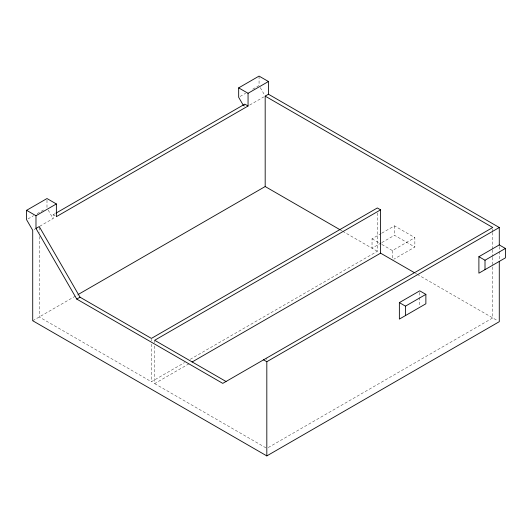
<?xml version="1.0" encoding="UTF-8"?>
<svg xmlns="http://www.w3.org/2000/svg" width="532" height="532" viewBox="0 0 532 532"><rect width="100%" height="100%" fill="white"/><g stroke="black" fill="none" stroke-linecap="round" stroke-linejoin="round"><path stroke-width="0.4" stroke-dasharray="2.66 2" d="M28.003 218.918L33.629 215.673M37.147 213.645L44.881 209.176M240.078 96.478L245.704 93.233M252.74 89.17L259.064 85.519L259.064 76.881M39.747 226.266L53.107 218.552L53.107 214.788L55.261 213.545M34.121 229.518L35.531 228.7M249.714 105.043L263.779 96.924M32.718 320.743L77.34 294.981M381.151 242.964L372.034 248.225L372.034 238.802L381.151 233.541M381.85 233.136L394.471 225.854L414.86 237.624L414.86 247.048L393.833 259.19M381.85 242.559L394.471 235.27L414.86 247.048M39.242 236.514L39.242 316.979L151.401 381.73L184.498 362.618M190.257 359.299L377.341 251.284L377.341 211.231M154.659 346.013L154.659 383.612L189.199 363.675M381.883 244.487L392.43 250.579L414.86 237.624M268.254 447.538L492.758 317.923L492.758 266.492M372.034 238.802L381.178 244.082M340.487 230.004L342.109 230.948M342.635 231.247L377.341 251.284M415.379 273.248L416.809 274.073M417.268 274.339L497.846 320.863M53.107 214.788L55.069 215.919M154.659 383.612L266.818 448.363M260.288 87.634L264.776 95.408M48.213 210.08L53.107 218.552M499.282 246.575L499.282 250.692M499.282 251.516L499.282 259.762M492.758 229.159L492.758 231.646M492.758 232.477L492.758 249.069M492.758 249.9L492.758 256.537M492.758 257.362L492.758 265.661M419.755 292.487L419.755 296.61M419.755 297.435L419.755 305.674M394.471 225.854L394.471 235.27M392.43 250.579L392.43 259.995M266.818 357.95L266.818 359.605M244.793 104.126L244.793 106.38M154.659 340.287L154.659 342.741M151.401 339.223L151.401 340.859M151.401 344.124L151.401 381.73M46.989 200.112L46.989 207.959M39.242 227.39L39.242 232.371"/><path stroke-width="0.8" d="M499.282 261.412L499.282 321.687L266.818 455.904L32.718 320.743L32.718 230.329L26.6 219.729L26.6 210.313L46.989 198.542L56.372 203.956L56.372 216.67L248.058 106.008L248.058 93.286L268.447 81.516L268.447 94.23L265.182 96.119L265.182 186.532L78.098 294.542M243.57 105.768L238.675 97.29L238.675 87.873L259.064 76.096L268.447 81.516M26.6 210.313L35.983 215.726L56.372 203.956M55.98 213.133L244.793 104.126L248.058 106.008M265.182 96.119L492.758 227.503L222.768 383.379L76.761 299.084L35.983 228.447L39.242 226.566L80.026 297.195L151.401 338.405L377.341 207.959L380.599 209.841L380.599 253.166L192.079 362.013M76.761 299.084L80.026 297.195M380.599 209.841L154.659 340.287L226.034 381.497M263.553 359.832L266.818 361.713L499.282 227.503L499.282 244.926L478.893 256.697L478.893 273.182L505.4 257.874L505.4 248.457L499.282 244.926M399.366 302.615L419.755 290.838L425.873 294.376L425.873 303.792L399.366 319.094L399.366 302.615L405.477 306.146L425.873 294.376M478.893 256.697L485.011 260.228L505.4 248.457M268.447 94.23L499.282 227.503M238.675 87.873L248.058 93.286M265.182 186.532L339.955 229.698M380.599 253.166L414.395 272.677M485.011 260.228L485.011 269.651M405.477 306.146L405.477 315.562M266.818 361.713L266.818 455.904M35.983 215.726L35.983 228.447"/></g></svg>
